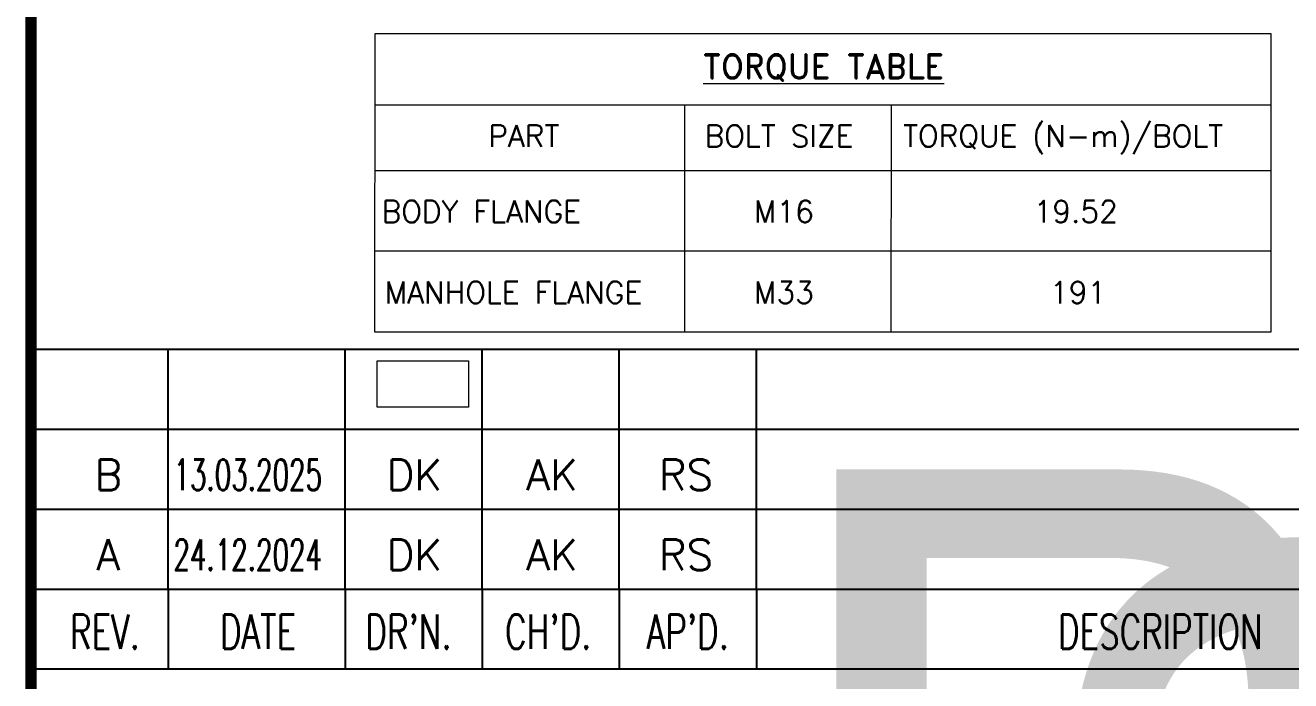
# Model space of a CAD drawing. Header units: inches. Extents: x -100737 to -99065, y -38026 to -37432.
# Drawn here: x -100050.8 to -99940, y -37902.1 to -37844.7 of the extents above; entities that cross this region are included whole.
import ezdxf
from ezdxf.enums import TextEntityAlignment as Align

# ---------------------------------------------------------------- set-up
doc = ezdxf.new("R2018")
doc.units = ezdxf.units.IN
doc.header["$LTSCALE"] = 200
doc.header["$MEASUREMENT"] = 0
for name, color, linetype in [('4', 6, 'Continuous'), ('BORDER1', 3, 'Continuous'), ('BORDER2', 7, 'Continuous'), ('CONSTRUCTION', 252, 'Continuous'), ('text', 3, 'Continuous')]:
    doc.layers.add(name, color=color, linetype=linetype)
doc.layers.add('OBJECT', color=7, linetype='Continuous', lineweight=18)
doc.styles.add('ROMANC', font='ROMANC', dxfattribs={"height": 5})
doc.styles.add('ROMAND', font='romand.shx', dxfattribs={"width": 0.8})
doc.styles.add('ROMANS', font='romans.shx', dxfattribs={"width": 0.85})
doc.styles.add('ROMANT', font='romant.shx')
doc.styles.add('RS', font='ROMANS.shx', dxfattribs={"width": 0.8})
doc.styles.get("Standard").update_dxf_attribs({"font": 'romans.shx'})
picture_1 = doc.add_image_def('image1.png', size_in_pixel=(203, 103))

# ---------------------------------------------------------------- blocks, each defined once
blk = doc.blocks.new('*U110')
at = {"layer": 'BORDER1', "color": 154, "true_color": 0x1859a9, "const_width": 1}
blk.add_lwpolyline([(656, 0), (656, 564)], dxfattribs=at)
at = {"layer": 'BORDER2'}
for p, q in [((796, 138), (656, 138)), ((668, 131), (668, 138)), ((683.49, 131), (683.49, 138)), ((695.49, 131), (695.49, 138)), ((707.49, 131), (707.49, 138)), ((719.49, 131), (719.49, 138)), ((796, 131), (656, 131)), ((668, 124), (668, 131)), ((683.49, 124), (683.49, 131)), ((695.49, 124), (695.49, 131)), ((707.49, 124), (707.49, 131)), ((719.49, 124), (719.49, 131)), ((796, 124), (656, 124)), ((668, 117), (668, 124)), ((683.49, 117), (683.49, 124)), ((695.49, 117), (695.49, 124)), ((707.49, 117), (707.49, 124)), ((719.49, 117), (719.49, 124)), ((796, 117), (656, 117)), ((668, 117), (668, 110)), ((683.49, 117), (683.49, 110)), ((695.49, 117), (695.49, 110)), ((707.49, 117), (707.49, 110)), ((719.49, 117), (719.49, 110)), ((796, 110), (656, 110))]:
    blk.add_line(p, q, dxfattribs=at)
at = {"layer": 'BORDER2', "style": 'ROMANS', "width": 0.7}
blk.add_text('REV.', height=3, dxfattribs=at).set_placement((662.47, 113.29), align=Align.MIDDLE)
for s, p in [('DATE', (675.87, 113.29)), ("DR'N.", (689.04, 113.29)), ("CH'D.", (701.27, 113.29)), ("AP'D.", (713.49, 113.29)), ('DESCRIPTION', (754.84, 113.29))]:
    blk.add_text(s, height=3, dxfattribs=at).set_placement(p, align=Align.MIDDLE_CENTER)
at = {"layer": 'BORDER2', "flags": 8}
for tag, height, style, p in [('REV-B', 2.7, 'ROMANS', (662.76, 125.68)), ('REV-A', 2.7, 'ROMANS', (662.76, 118.68)), ('RE-B', 7, 'ROMANT', (745.34, 6.15))]:
    blk.add_attdef(tag, text='', height=height, dxfattribs=dict(at, style=style)).set_placement(p, align=Align.CENTER)
at = {"layer": 'BORDER2', "style": 'ROMANS', "width": 4.59626}
for tag, p, p2 in [('DATE-B', (668.47, 125.68), (681.47, 125.68)), ('DATE-A', (668.47, 118.68), (681.47, 118.68))]:
    blk.add_attdef(tag, text='', height=2.7, dxfattribs=at).set_placement(p, p2, align=Align.FIT)
at = {"layer": 'BORDER2'}
for tag, height, style, p in [('DRN-B', 2.7, 'ROMANS', (689.55, 125.68)), ('CHD-B', 2.7, 'ROMANS', (701.61, 125.68)), ('APD-B', 2.7, 'ROMANS', (713.32, 125.68)), ('DRN-A', 2.7, 'ROMANS', (689.55, 118.68)), ('CHD-A', 2.7, 'ROMANS', (701.61, 118.68)), ('APD-A', 2.7, 'ROMANS', (713.32, 118.68)), ('CONS_CONT_VEND', 3.5, 'ROMANC', (726, 61.94))]:
    blk.add_attdef(tag, text='', height=height, dxfattribs=dict(at, style=style)).set_placement(p, align=Align.CENTER)
at = {"layer": 'BORDER2', "style": 'ROMANS', "width": 0.8}
for tag, p, height in [('1:X', (670.77, 103.49), 3), ('LOC', (709.61, 103.49), 3), ('PROJ_NO', (774.84, 103.49), 3), ('CONS_DRG_NO', (681.74, 53.26), 2.5)]:
    blk.add_attdef(tag, p, '', height=height, dxfattribs=at)
at = {"layer": 'BORDER2', "lineweight": 30, "width": 0.8, "flags": 104}
for tag, p in [('COMMENTS-B', (720.22, 127.5)), ('COMMENTS-A', (720.22, 120.5))]:
    blk.add_attdef(tag, text='', height=2.2, dxfattribs=at).set_placement(p, align=Align.MIDDLE_LEFT)
at = {"layer": 'BORDER2', "style": 'ROMANS', "width": 0.8}
for tag, p in [('PROJECT_TITLE_1', (726, 45.91)), ('PROJECT_TITLE_2', (726, 40.58))]:
    blk.add_attdef(tag, text='', height=3.5, dxfattribs=at).set_placement(p, align=Align.MIDDLE)
at = {"layer": 'BORDER2', "style": 'ROMANT', "width": 0.8}
for tag, p in [('DRG_TITLE_1', (726, 29.73)), ('DRG_TITLE_2', (726, 23.03)), ('DRG_TITLE_3', (726, 16.33))]:
    blk.add_attdef(tag, text='', height=4, dxfattribs=at).set_placement(p, align=Align.CENTER)
at = {"layer": 'BORDER2', "style": 'ROMANT'}
for tag, p in [('AR', (668.95, 6.15)), ('PA', (683.03, 6.15)), ('DC', (697.09, 6.15)), ('TS', (775.94, 6.15))]:
    blk.add_attdef(tag, p, '', height=7, dxfattribs=at)
for tag, p in [('SRNO', (736.79, 6.15)), ('SH', (771.83, 6.2))]:
    blk.add_attdef(tag, text='', height=7, dxfattribs=at).set_placement(p, align=Align.RIGHT)
at = {"layer": 'BORDER2', "style": 'ROMANS', "flags": 2}
blk.add_attdef('TB_VERSION', text='', height=2, dxfattribs=at).set_placement((1, -1), align=Align.TOP_LEFT)

msp = doc.modelspace()

# ---------------------------------------------------------------- linework, layer by layer
at = {"layer": '4', "color": 1, "linetype": 'Continuous', "lineweight": 15}
for p, q in [((-100020.181, -37851.679, -15.199), (-99941.711, -37851.678, -15.987)), ((-99993.061, -37851.679, -14.184), (-99993.079, -37871.593, -15.697)), ((-99974.971, -37851.679, -14.184), (-99974.99, -37871.593, -15.697))]:
    msp.add_line(p, q, dxfattribs=at)
at = {"layer": 'CONSTRUCTION', "linetype": 'Continuous', "lineweight": 15}
msp.add_line((-100020.193, -37857.413, -14.224), (-99941.711, -37857.412, -15.012), dxfattribs=at)
at = {"layer": 'OBJECT', "color": 1, "lineweight": 15}
for p, q in [((-100020.193, -37851.679, -15.199), (-99941.711, -37851.678, -15.987)), ((-99941.711, -37864.503, -12.299), (-100020.193, -37864.503, -12.299)), ((-99941.711, -37871.593, -10.022), (-100020.192, -37871.593, -10.022))]:
    msp.add_line(p, q, dxfattribs=at)
at = {"layer": 'OBJECT', "color": 1, "lineweight": 15, "elevation": -12.299}
msp.add_lwpolyline([(-100020.192, -37871.593), (-100020.181, -37845.407), (-99941.711, -37845.407), (-99941.711, -37871.593)], dxfattribs=at)

# ---------------------------------------------------------------- block references
at = {"layer": 'BORDER1', "lineweight": 9}
ref = msp.add_blockref('*U110', (-100706.947, -38011.246), dxfattribs=dict(at, xscale=1.000952843108604, yscale=1.000952843108604, zscale=1.000952843108604))
ref.add_attrib('REV-A', 'A', dxfattribs={"layer": 'BORDER2', "height": 2.703, "style": 'ROMANS'}).set_placement((-100043.555, -37892.454), align=Align.CENTER)
ref.add_attrib('DATE-A', '24.12.2024', dxfattribs={"layer": 'BORDER2', "height": 2.7026, "style": 'ROMANS', "width": 0.568077}).set_placement((-100037.84, -37892.454), (-100024.827, -37892.454), align=Align.FIT)
ref.add_attrib('DRN-A', 'DK', dxfattribs={"layer": 'BORDER2', "height": 2.7026, "style": 'ROMANS'}).set_placement((-100016.738, -37892.454), align=Align.CENTER)
ref.add_attrib('CHD-A', 'AK', dxfattribs={"layer": 'BORDER2', "height": 2.7026, "style": 'ROMANS'}).set_placement((-100004.673, -37892.454), align=Align.CENTER)
ref.add_attrib('APD-A', 'RS', dxfattribs={"layer": 'BORDER2', "height": 2.7026, "style": 'ROMANS'}).set_placement((-99992.949, -37892.454), align=Align.CENTER)
lines = msp.add_mtext('\\W0.80000;ISSUED FOR REVIEW', dxfattribs={"layer": 'BORDER2', "insert": (-99986.046, -37890.631), "char_height": 71.44579, "attachment_point": 1})
ref.add_attrib('COMMENTS-A', '', (-99986.046, -37890.631), dxfattribs={"flags": 104}).embed_mtext(lines)
ref.add_attrib('REV-B', 'B', dxfattribs={"layer": 'BORDER2', "height": 2.703, "style": 'ROMANS'}).set_placement((-100043.555, -37885.447), align=Align.CENTER)
ref.add_attrib('DATE-B', '13.03.2025', dxfattribs={"layer": 'BORDER2', "height": 2.7026, "style": 'ROMANS', "width": 0.571287}).set_placement((-100037.84, -37885.447), (-100024.827, -37885.447), align=Align.FIT)
ref.add_attrib('DRN-B', 'DK', dxfattribs={"layer": 'BORDER2', "height": 2.7026, "style": 'ROMANS'}).set_placement((-100016.738, -37885.447), align=Align.CENTER)
ref.add_attrib('CHD-B', 'AK', dxfattribs={"layer": 'BORDER2', "height": 2.7026, "style": 'ROMANS'}).set_placement((-100004.673, -37885.447), align=Align.CENTER)
ref.add_attrib('APD-B', 'RS', dxfattribs={"layer": 'BORDER2', "height": 2.7026, "style": 'ROMANS'}).set_placement((-99992.949, -37885.447), align=Align.CENTER)
lines = msp.add_mtext('\\W0.80000;RE-ISSUED FOR REVIEW', dxfattribs={"layer": 'BORDER2', "insert": (-99986.046, -37883.624), "char_height": 71.44579, "attachment_point": 1})
ref.add_attrib('COMMENTS-B', '', (-99986.046, -37883.624), dxfattribs={"flags": 104}).embed_mtext(lines)

# ---------------------------------------------------------------- texts
at = {"layer": 'OBJECT', "color": 3, "lineweight": 15, "style": 'RS'}
for s, height, p in [('TORQUE (N-m)/BOLT', 1.91343, (-99973.918, -37855.351, -12.3)), ('PART', 1.9134, (-100010.261, -37855.351, -12.3)), ('BOLT SIZE', 1.9134, (-99991.312, -37855.351, -12.3)), ('BODY FLANGE', 1.91343, (-100019.607, -37861.978, -12.056)), ('M16', 1.9134, (-99986.989, -37861.978, -12.056)), ('19.52', 1.9134, (-99962.491, -37861.978, -12.056)), ('MANHOLE FLANGE', 1.91343, (-100019.326, -37869.068, -9.779)), ('M33', 1.9134, (-99986.989, -37869.068, -9.779)), ('191', 1.9134, (-99961.049, -37869.068, -9.779))]:
    msp.add_text(s, height=height, dxfattribs=at).set_placement(p)
at = {"layer": 'text', "color": 3, "lineweight": 15, "style": 'ROMAND'}
msp.add_text('%%UTORQUE TABLE', height=2.13388, rotation=0.00011, dxfattribs=at).set_placement((-99980.877, -37848.403, -15.648), align=Align.MIDDLE)

# ---------------------------------------------------------------- pictures from other files: only their frames are drawn
at = {"color": 1, "lineweight": 9}
image = msp.add_image(picture_1, insert=(-100019.985, -37878.159), size_in_units=(7.985, 4.051), dxfattribs=at)
image.dxf.flags = 7

doc.saveas('drawing.dxf')
